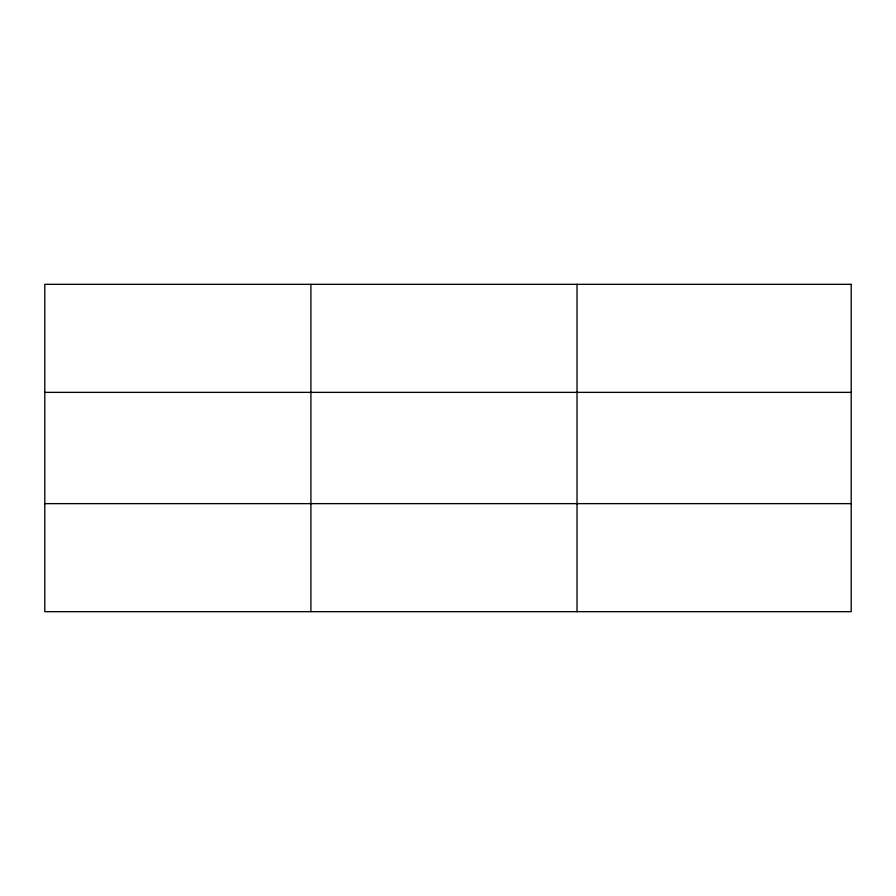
<?xml version="1.0" encoding="UTF-8"?>
<svg xmlns="http://www.w3.org/2000/svg" width="896" height="896" viewBox="0 0 896 896"><rect width="100%" height="100%" fill="white"/><g stroke="black" fill="none" stroke-linecap="round" stroke-linejoin="round"><path stroke-width="1.34" d="M310.912 611.666L310.912 284.334M577.024 611.666L577.024 284.334M44.8 392.358L851.2 392.358M44.8 503.642L851.2 503.642M851.2 284.334L851.2 611.666L44.8 611.666L44.8 284.334L851.2 284.334"/></g></svg>
